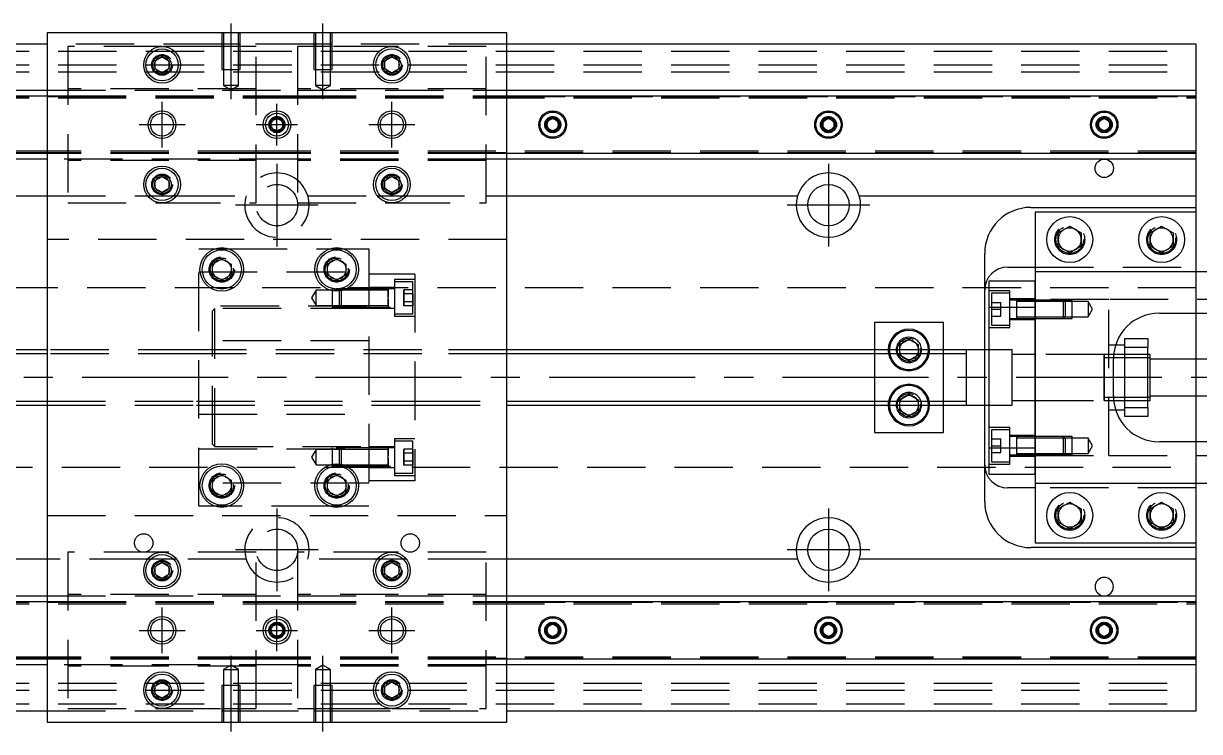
# Model space of a CAD drawing. Extents: x -10 to 607, y -284 to 77.
# Drawn here: x 144.9 to 400.7, y -77 to 77 of the extents above; entities that cross this region are included whole.
import ezdxf

# ---------------------------------------------------------------- set-up
doc = ezdxf.new("R2010")
doc.units = 0
doc.linetypes.add('CENTER', pattern=[50.8, 31.75, -6.35, 6.35, -6.35])
doc.linetypes.add('DASHED', pattern=[19.05, 12.7, -6.35])
doc.layers.get('0').update_dxf_attribs({"linetype": 'CONTINUOUS'})
doc.layers.add('CENTER', color=1, linetype='CENTER')

msp = doc.modelspace()

# ---------------------------------------------------------------- linework, layer by layer
at = {"color": 7, "linetype": 'CONTINUOUS'}
for p, q in [((250, 75), (150, 75)), ((150, 75), (150, -75)), ((250, -75), (250, 75)), ((150, 72.5), (0, 72.5)), ((400, 72.5), (250, 72.5)), ((400, 62.5), (400, 72.5)), ((173.5, 68.866026), (175, 69.73205)), ((175, 69.73205), (176.5, 68.866026)), ((223.5, 68.866026), (225, 69.73205)), ((225, 69.73205), (226.5, 68.866026)), ((173.5, 67.133974), (173.5, 68.866026)), ((175, 66.26795), (173.5, 67.133974)), ((176.5, 67.133974), (175, 66.26795)), ((176.5, 68.866026), (176.5, 67.133974)), ((223.5, 67.133974), (223.5, 68.866026)), ((225, 66.26795), (223.5, 67.133974)), ((226.5, 67.133974), (225, 66.26795)), ((226.5, 68.866026), (226.5, 67.133974)), ((0, 62.5), (150, 62.5)), ((250, 62.5), (400, 62.5)), ((400, 61.247728), (400, 62.5)), ((0, 61.247728), (150, 61.247728)), ((250, 61.247728), (400, 61.247728)), ((400, 48.752272), (400, 61.247728)), ((258.75, 55.721688), (260, 56.443376)), ((260, 56.443376), (261.25, 55.721688)), ((318.75, 55.721688), (320, 56.443376)), ((320, 56.443376), (321.25, 55.721688)), ((378.75, 55.721688), (380, 56.443376)), ((380, 56.443376), (381.25, 55.721688)), ((258.75, 54.278312), (258.75, 55.721688)), ((260, 53.556624), (258.75, 54.278312)), ((261.25, 54.278312), (260, 53.556624)), ((261.25, 55.721688), (261.25, 54.278312)), ((318.75, 54.278312), (318.75, 55.721688)), ((320, 53.556624), (318.75, 54.278312)), ((321.25, 54.278312), (320, 53.556624)), ((321.25, 55.721688), (321.25, 54.278312)), ((378.75, 54.278312), (378.75, 55.721688)), ((380, 53.556624), (378.75, 54.278312)), ((381.25, 54.278312), (380, 53.556624)), ((381.25, 55.721688), (381.25, 54.278312)), ((150, 48.752272), (0, 48.752272)), ((400, 48.752272), (250, 48.752272)), ((400, 47.5), (400, 48.752272)), ((150, 47.5), (0, 47.5)), ((400, 47.5), (250, 47.5)), ((400, 39.5), (400, 47.5)), ((173.5, 42.866026), (175, 43.73205)), ((175, 43.73205), (176.5, 42.866026)), ((223.5, 42.866026), (225, 43.73205)), ((225, 43.73205), (226.5, 42.866026)), ((173.5, 41.133974), (173.5, 42.866026)), ((175, 40.26795), (173.5, 41.133974)), ((176.5, 41.133974), (175, 40.26795)), ((176.5, 42.866026), (176.5, 41.133974)), ((223.5, 41.133974), (223.5, 42.866026)), ((225, 40.26795), (223.5, 41.133974)), ((226.5, 41.133974), (225, 40.26795)), ((226.5, 42.866026), (226.5, 41.133974)), ((86.708204, 39.5), (150, 39.5)), ((250, 39.5), (313.291796, 39.5)), ((326.708204, 39.5), (400, 39.5)), ((400, 37), (400, 39.5)), ((364, 37), (400, 37)), ((400, 36), (365, 36)), ((365, 36), (365, 23)), ((400, 36), (400, 37)), ((400, 23), (400, 36)), ((370, 31.443376), (372.5, 32.886752)), ((370, 28.556624), (370, 31.443376)), ((372.5, 32.886752), (375, 31.443376)), ((375, 31.443376), (375, 28.556624)), ((390, 31.443376), (392.5, 32.886752)), ((390, 28.556624), (390, 31.443376)), ((392.5, 32.886752), (395, 31.443376)), ((395, 31.443376), (395, 28.556624)), ((372.5, 27.113248), (370, 28.556624)), ((375, 28.556624), (372.5, 27.113248)), ((392.5, 27.113248), (390, 28.556624)), ((395, 28.556624), (392.5, 27.113248)), ((186, 24.6547), (188, 25.809402)), ((188, 25.809402), (190, 24.6547)), ((211, 24.6547), (213, 25.809402)), ((213, 25.809402), (215, 24.6547)), ((354, 6), (354, 27)), ((186, 22.3453), (186, 24.6547)), ((190, 24.6547), (190, 22.3453)), ((211, 22.3453), (211, 24.6547)), ((215, 24.6547), (215, 22.3453)), ((359, 24), (365, 24)), ((188, 21.190598), (186, 22.3453)), ((190, 22.3453), (188, 21.190598)), ((213, 21.190598), (211, 22.3453)), ((215, 22.3453), (213, 21.190598)), ((355, 15.32971), (355, 21)), ((355, 21), (365, 21)), ((365, 23), (365, 15.32971)), ((437, 23), (365, 23)), ((355, 15.32971), (365, 15.32971)), ((355, -15.32971), (355, 15.32971)), ((365, 15.32971), (365, -15.32971)), ((365, -15.32971), (365, 15.32971)), ((392, 14), (417, 14)), ((400, 4), (400, 14)), ((345, 12), (330, 12)), ((330, 12), (330, 6)), ((345, 6), (345, 12)), ((335.5, 7.1547), (337.5, 8.309402)), ((337.5, 8.309402), (339.5, 7.1547)), ((384.5, 8.5), (389.5, 8.5)), ((384.5, 6.5), (384.5, 8.5)), ((389.5, 8.5), (389.5, 6.5)), ((150, 6), (60.5, 6)), ((350, 6), (250, 6)), ((335.5, 6), (335.5, 7.1547)), ((339.5, 7.1547), (339.5, 6)), ((350, 6), (349.995, 6)), ((350, -6.000006), (350, 6.000006)), ((350, 5.125), (350, 6.000006)), ((350, -5.999164), (350, 6)), ((350.005, 6), (350, 6)), ((355, 6), (350, 6)), ((350, -5.125), (350, 5.125)), ((384.5, 7), (382.460608, 7)), ((389.5, 6.5), (384.5, 6.5)), ((384.5, -6.5), (384.5, 6.5)), ((389.5, -6.5), (389.5, 6.5)), ((382, -4), (382, 4)), ((384.5, 4.25), (382.003126, 4.25)), ((389.5, 4.25), (384.5, 4.25)), ((390, 5), (389.5, 5)), ((390, 4.25), (389.5, 4.25)), ((390, 0), (390, 5)), ((405, 4), (390, 4)), ((390, -5), (390, 0)), ((382.003126, -4.25), (384.5, -4.25)), ((384.5, -4.25), (389.5, -4.25)), ((389.5, -4.25), (390, -4.25)), ((389.5, -5), (390, -5)), ((390, -4), (405, -4)), ((400, -14), (400, -4)), ((60.5, -6), (150, -6)), ((250, -6), (350, -6)), ((330, -6), (330, -12)), ((335.5, -7.1547), (335.5, -6)), ((337.5, -8.309402), (335.5, -7.1547)), ((339.5, -7.1547), (337.5, -8.309402)), ((339.5, -6), (339.5, -7.1547)), ((345, -12), (345, -6)), ((349.995, -6), (350, -6)), ((350, -6.000006), (350, -5.125)), ((350, -6), (350, -5.999164)), ((350, -6), (350.005, -6)), ((350, -6), (355, -6)), ((354, -27), (354, -6)), ((382.460608, -7), (384.5, -7)), ((384.5, -6.5), (389.5, -6.5)), ((384.5, -8.5), (384.5, -6.5)), ((389.5, -6.5), (389.5, -8.5)), ((389.5, -8.5), (384.5, -8.5)), ((330, -12), (345, -12)), ((355, -15.32971), (365, -15.32971)), ((355, -21), (355, -15.32971)), ((365, -15.32971), (365, -23)), ((417, -14), (392, -14)), ((186, -22.3453), (188, -21.190598)), ((186, -24.6547), (186, -22.3453)), ((188, -21.190598), (190, -22.3453)), ((190, -22.3453), (190, -24.6547)), ((211, -22.3453), (213, -21.190598)), ((211, -24.6547), (211, -22.3453)), ((213, -21.190598), (215, -22.3453)), ((215, -22.3453), (215, -24.6547)), ((355, -21), (365, -21)), ((365, -23), (437, -23)), ((365, -23), (365, -36)), ((400, -36), (400, -23)), ((188, -25.809402), (186, -24.6547)), ((190, -24.6547), (188, -25.809402)), ((213, -25.809402), (211, -24.6547)), ((215, -24.6547), (213, -25.809402)), ((365, -24), (359, -24)), ((370, -28.556624), (372.5, -27.113248)), ((372.5, -27.113248), (375, -28.556624)), ((390, -28.556624), (392.5, -27.113248)), ((392.5, -27.113248), (395, -28.556624)), ((370, -31.443376), (370, -28.556624)), ((375, -28.556624), (375, -31.443376)), ((390, -31.443376), (390, -28.556624)), ((395, -28.556624), (395, -31.443376)), ((372.5, -32.886752), (370, -31.443376)), ((375, -31.443376), (372.5, -32.886752)), ((392.5, -32.886752), (390, -31.443376)), ((395, -31.443376), (392.5, -32.886752)), ((400, -37), (364, -37)), ((365, -36), (400, -36)), ((400, -37), (400, -36)), ((400, -39.5), (400, -37)), ((150, -39.5), (86.708204, -39.5)), ((173.5, -41.133974), (175, -40.26795)), ((175, -40.26795), (176.5, -41.133974)), ((223.5, -41.133974), (225, -40.26795)), ((225, -40.26795), (226.5, -41.133974)), ((313.291796, -39.5), (250, -39.5)), ((400, -39.5), (326.708204, -39.5)), ((400, -47.5), (400, -39.5)), ((173.5, -42.866026), (173.5, -41.133974)), ((175, -43.73205), (173.5, -42.866026)), ((176.5, -42.866026), (175, -43.73205)), ((176.5, -41.133974), (176.5, -42.866026)), ((223.5, -42.866026), (223.5, -41.133974)), ((225, -43.73205), (223.5, -42.866026)), ((226.5, -42.866026), (225, -43.73205)), ((226.5, -41.133974), (226.5, -42.866026)), ((0, -47.5), (150, -47.5)), ((250, -47.5), (400, -47.5)), ((400, -48.752272), (400, -47.5)), ((0, -48.752272), (150, -48.752272)), ((250, -48.752272), (400, -48.752272)), ((400, -61.247728), (400, -48.752272)), ((258.75, -54.278312), (260, -53.556624)), ((260, -53.556624), (261.25, -54.278312)), ((318.75, -54.278312), (320, -53.556624)), ((320, -53.556624), (321.25, -54.278312)), ((378.75, -54.278312), (380, -53.556624)), ((380, -53.556624), (381.25, -54.278312)), ((258.75, -55.721688), (258.75, -54.278312)), ((260, -56.443376), (258.75, -55.721688)), ((261.25, -55.721688), (260, -56.443376)), ((261.25, -54.278312), (261.25, -55.721688)), ((318.75, -55.721688), (318.75, -54.278312)), ((320, -56.443376), (318.75, -55.721688)), ((321.25, -55.721688), (320, -56.443376)), ((321.25, -54.278312), (321.25, -55.721688)), ((378.75, -55.721688), (378.75, -54.278312)), ((380, -56.443376), (378.75, -55.721688)), ((381.25, -55.721688), (380, -56.443376)), ((381.25, -54.278312), (381.25, -55.721688)), ((150, -61.247728), (0, -61.247728)), ((400, -61.247728), (250, -61.247728)), ((400, -62.5), (400, -61.247728)), ((150, -62.5), (0, -62.5)), ((400, -62.5), (250, -62.5)), ((400, -72.5), (400, -62.5)), ((173.5, -67.133974), (175, -66.26795)), ((175, -66.26795), (176.5, -67.133974)), ((223.5, -67.133974), (225, -66.26795)), ((225, -66.26795), (226.5, -67.133974)), ((173.5, -68.866026), (173.5, -67.133974)), ((175, -69.73205), (173.5, -68.866026)), ((176.5, -68.866026), (175, -69.73205)), ((176.5, -67.133974), (176.5, -68.866026)), ((223.5, -68.866026), (223.5, -67.133974)), ((225, -69.73205), (223.5, -68.866026)), ((226.5, -68.866026), (225, -69.73205)), ((226.5, -67.133974), (226.5, -68.866026)), ((0, -72.5), (150, -72.5)), ((250, -72.5), (400, -72.5)), ((150, -75), (250, -75))]:
    msp.add_line(p, q, dxfattribs=at)
at = {"color": 3, "linetype": 'DASHED'}
for p, q in [((188.000006, 75), (188.000006, 67)), ((188.35, 75), (188.35, 67)), ((191.65, 67), (191.65, 75)), ((191.999994, 67), (191.999994, 75)), ((208.000006, 75), (208.000006, 67)), ((208.35, 75), (208.35, 67)), ((211.65, 67), (211.65, 75)), ((211.999994, 67), (211.999994, 75)), ((188.000006, 72.5), (150, 72.5)), ((175, 72), (154.5, 72)), ((154.5, 72), (154.5, 38)), ((188.000006, 72), (175, 72)), ((191.999994, 72.5), (188.000006, 72.5)), ((191.999994, 72), (188.000006, 72)), ((208.000006, 72.5), (191.999994, 72.5)), ((195.5, 72), (191.999994, 72)), ((195.5, 38), (195.5, 72)), ((204.5, 72), (204.5, 38)), ((208.000006, 72), (204.5, 72)), ((211.999994, 72.5), (208.000006, 72.5)), ((211.999994, 72), (208.000006, 72)), ((250, 72.5), (211.999994, 72.5)), ((225, 72), (211.999994, 72)), ((245.5, 72), (225, 72)), ((245.5, 38), (245.5, 72)), ((0, 71), (400, 71)), ((0, 68), (400, 68)), ((176.973226, 68.326156), (177, 68)), ((188.000006, 67), (191.999994, 67)), ((188.35, 67), (188.35, 63.5)), ((191.65, 63.5), (191.65, 67)), ((208.000006, 67), (211.999994, 67)), ((208.35, 67), (208.35, 63.5)), ((211.65, 63.5), (211.65, 67)), ((226.973226, 68.326156), (227, 68)), ((0, 66.5), (400, 66.5)), ((150, 62.5), (204.5, 62.5)), ((195.5, 62.8), (154.5, 62.8)), ((191.65, 63.5), (188.35, 63.5)), ((188.35, 63.5), (190, 62.547372)), ((190, 62.547372), (191.65, 63.5)), ((245.5, 62.8), (204.5, 62.8)), ((204.5, 62.5), (245.5, 62.5)), ((211.65, 63.5), (208.35, 63.5)), ((208.35, 63.5), (210, 62.547372)), ((210, 62.547372), (211.65, 63.5)), ((245.5, 62.5), (250, 62.5)), ((0, 61.1147), (150, 61.1147)), ((0, 61.1), (154.5, 61.1)), ((0, 60.8), (154.5, 60.8)), ((150, 61.247728), (154.5, 61.247728)), ((150, 61.1147), (154.5, 61.1147)), ((154.5, 61.247728), (195.5, 61.247728)), ((154.5, 61.1147), (195.5, 61.1147)), ((154.5, 61.1), (195.5, 61.1)), ((154.5, 61.1), (195.5, 61.1)), ((154.5, 60.8), (195.5, 60.8)), ((154.5, 60.8), (195.5, 60.8)), ((195.5, 61.247728), (204.5, 61.247728)), ((195.5, 61.1147), (204.5, 61.1147)), ((195.5, 61.1), (204.5, 61.1)), ((195.5, 60.8), (204.5, 60.8)), ((204.5, 61.247728), (245.5, 61.247728)), ((204.5, 61.1147), (245.5, 61.1147)), ((204.5, 61.1), (245.5, 61.1)), ((204.5, 60.8), (245.5, 60.8)), ((245.5, 61.247728), (250, 61.247728)), ((245.5, 61.1147), (250, 61.1147)), ((245.5, 61.1), (400, 61.1)), ((245.5, 60.8), (400, 60.8)), ((250, 61.1147), (400, 61.1147)), ((261.477374, 55.25955), (261.5, 55)), ((318.5, 55), (318.52041, 55.24661)), ((381.477374, 55.25955), (381.5, 55)), ((154.5, 49.2), (0, 49.2)), ((154.5, 48.9), (0, 48.9)), ((150, 48.8853), (0, 48.8853)), ((154.5, 48.8853), (150, 48.8853)), ((154.5, 48.752272), (150, 48.752272)), ((195.5, 49.2), (154.5, 49.2)), ((195.5, 48.9), (154.5, 48.9)), ((195.5, 48.8853), (154.5, 48.8853)), ((195.5, 48.752272), (154.5, 48.752272)), ((204.5, 49.2), (195.5, 49.2)), ((204.5, 48.9), (195.5, 48.9)), ((204.5, 48.8853), (195.5, 48.8853)), ((204.5, 48.752272), (195.5, 48.752272)), ((245.5, 49.2), (204.5, 49.2)), ((245.5, 48.9), (204.5, 48.9)), ((245.5, 48.8853), (204.5, 48.8853)), ((245.5, 48.752272), (204.5, 48.752272)), ((400, 49.2), (245.5, 49.2)), ((400, 48.9), (245.5, 48.9)), ((250, 48.8853), (245.5, 48.8853)), ((250, 48.752272), (245.5, 48.752272)), ((400, 48.8853), (250, 48.8853)), ((204.5, 47.5), (150, 47.5)), ((195.5, 47.2), (154.5, 47.2)), ((245.5, 47.5), (204.5, 47.5)), ((245.5, 47.2), (204.5, 47.2)), ((250, 47.5), (245.5, 47.5)), ((173, 42), (173.030168, 42.346066)), ((226.973226, 42.326156), (227, 42)), ((150, 39.5), (171.877502, 39.5)), ((171.877502, 39.5), (172.55051, 39.5)), ((172.55051, 39.5), (177.44949, 39.5)), ((177.44949, 39.5), (178.122498, 39.5)), ((178.122498, 39.5), (193.291796, 39.5)), ((206.708204, 39.5), (221.877502, 39.5)), ((221.877502, 39.5), (222.55051, 39.5)), ((222.55051, 39.5), (227.44949, 39.5)), ((227.44949, 39.5), (228.122498, 39.5)), ((228.122498, 39.5), (245.5, 39.5)), ((245.5, 39.5), (250, 39.5)), ((154.5, 38), (175, 38)), ((175, 38), (195.5, 38)), ((204.5, 38), (225, 38)), ((225, 38), (245.5, 38)), ((250, 30), (150, 30)), ((369.5, 30), (369.520026, 30.346056)), ((395.477798, 30.364306), (395.5, 30)), ((183, 28), (186.47931, 28)), ((183, -28), (183, 28)), ((186.47931, 28), (189.52069, 28)), ((189.52069, 28), (211.47931, 28)), ((211.47931, 28), (214.52069, 28)), ((214.52069, 28), (220, 28)), ((220, 28), (220, -28)), ((190.483582, 23.786038), (190.5, 23.5)), ((215.483582, 23.786038), (215.5, 23.5)), ((365, 24), (400, 24)), ((183, 23), (220, 23)), ((230, 22.5), (220, 22.5)), ((225.6, 21.320508), (225.6, 13.320508)), ((230, 21.320508), (225.6, 21.320508)), ((229.6, 20.820508), (225.6, 20.820508)), ((229.6, 17.320508), (229.6, 20.820508)), ((229.6, 13.820508), (229.6, 20.820508)), ((230, 22.5), (230, -22.5)), ((365, 15.32971), (365, 21)), ((400, 14), (400, 23)), ((400, 19.5), (76.969694, 19.5)), ((208.5, 18.970508), (207.547372, 17.320508)), ((208.5, 15.670508), (208.5, 18.970508)), ((212, 18.970508), (208.5, 18.970508)), ((212, 19.320508), (212, 15.320512)), ((225.6, 19.320508), (212, 19.320508)), ((213.59998, 18.970508), (212, 18.970508)), ((213.95, 19.320508), (213.6, 18.970508)), ((213.6, 15.670508), (213.6, 18.970508)), ((220, 18.970508), (213.6, 18.970508)), ((213.95, 19.320508), (213.95, 15.320508)), ((225.6, 19.570508), (220, 19.570508)), ((224.2, 18.970508), (220.00002, 18.970508)), ((224.2, 19.317772), (224.2, 19.320512)), ((224.2, 19.317772), (224.2, 19.320512)), ((224.2, 17.558724), (224.2, 19.320512)), ((224.2, 17.546922), (224.2, 19.320512)), ((224.2, 19.320508), (224.2, 18.735832)), ((224.2, 19.316952), (224.2, 19.320508)), ((224.2, 19.320508), (224.2, 18.735832)), ((224.2, 17.558724), (224.2, 19.317772)), ((224.2, 17.546922), (224.2, 19.317772)), ((224.2, 18.735834), (224.2, 19.316952)), ((224.2, 18.602798), (224.2, 18.970508)), ((224.2, 18.602798), (224.2, 18.970508)), ((224.2, 15.905184), (224.2, 18.735834)), ((224.2, 18.735832), (224.2, 17.565218)), ((224.2, 16.038218), (224.2, 18.602798)), ((224.2, 17.453552), (224.2, 18.602798)), ((227.6, 18.186534), (227.6, 19.052558)), ((227.6, 19.052558), (227.6, 18.186534)), ((229.6, 19.052558), (227.6, 19.052558)), ((229.6, 18.186534), (227.6, 18.186534)), ((227.6, 16.454482), (227.6, 18.186534)), ((227.6, 18.186534), (227.6, 16.454482)), ((229.6, 16.454482), (229.6, 18.186534)), ((229.6, 18.186534), (229.6, 16.454482)), ((359.5, 18.849242), (355, 18.849242)), ((355.5, 18.349242), (355.5, 11.349242)), ((359.5, 18.349242), (355.5, 18.349242)), ((359.5, 10.849242), (359.5, 18.849242)), ((219.5, 15.5), (183, 15.5)), ((207.547372, 17.320508), (208.5, 15.670508)), ((208.5, 15.670508), (212, 15.670508)), ((212, 15.670508), (213.59998, 15.670508)), ((213.6, 15.670508), (214.430456, 15.670508)), ((213.6, 15.670508), (213.95, 15.320508)), ((214.430456, 15.670508), (220, 15.670508)), ((220.00002, 15.670508), (224.2, 15.670508)), ((224.2, 15.905446), (224.2, 17.460554)), ((224.2, 15.320502), (224.2, 17.460554)), ((224.2, 15.320502), (224.2, 17.180462)), ((224.2, 17.101092), (224.2, 15.90545)), ((224.2, 15.670508), (224.2, 16.038218)), ((224.2, 15.670508), (224.2, 16.038218)), ((224.2, 15.90545), (224.2, 15.320508)), ((224.2, 15.323244), (224.2, 15.905446)), ((224.2, 15.320508), (224.2, 15.905184)), ((229.6, 16.454482), (227.6, 16.454482)), ((227.6, 15.588458), (227.6, 16.454482)), ((227.6, 16.454482), (227.6, 15.588458)), ((229.6, 15.588458), (227.6, 15.588458)), ((229.6, 13.820508), (229.6, 17.320508)), ((229.6, 15.588458), (229.6, 16.454482)), ((229.6, 16.454482), (229.6, 15.588458)), ((355.5, 16.349242), (357.5, 16.349242)), ((357.5, 14.849242), (357.5, 16.349242)), ((365, 17.099242), (359.5, 17.099242)), ((360.9, 16.849242), (359.5, 16.849242)), ((360.9, 16.849242), (360.895, 16.849242)), ((360.9, 16.849248), (360.9, 12.849238)), ((360.9, 16.849248), (360.9, 12.849238)), ((360.9, 16.849242), (360.9, 16.63278)), ((360.905, 16.849242), (360.9, 16.849242)), ((365, 16.849242), (360.9, 16.849242)), ((360.9, 16.63278), (360.9, 13.065704)), ((365, 16.499242), (360.9, 16.499242)), ((381, 17), (365, 17)), ((371.15, 16.849242), (365, 16.849242)), ((371.15, 16.849238), (365, 16.849238)), ((371.5, 16.499242), (365, 16.499242)), ((371.15, 12.849242), (371.15, 16.849242)), ((371.5, 16.499242), (371.15, 16.849242)), ((373, 16.849238), (371.15, 16.849238)), ((371.5, 16.499242), (371.5, 13.199242)), ((373, 16.499242), (371.5, 16.499242)), ((373, 12.849248), (373, 16.849238)), ((376.5, 16.499242), (373, 16.499242)), ((376.5, 16.499242), (376.5, 13.199242)), ((377.452628, 14.849242), (376.5, 16.499242)), ((381, -17), (381, 17)), ((432, 17), (381, 17)), ((186.5, 15), (186, 14.5)), ((186, -14.5), (186, 14.5)), ((186.5, -15), (186.5, 15)), ((220, 15), (186.5, 15)), ((212, 15.320512), (225.6, 15.320512)), ((220, 15.070508), (225.6, 15.070508)), ((225.6, 13.820508), (229.6, 13.820508)), ((225.6, 13.320508), (230, 13.320508)), ((355.5, 14.849242), (357.5, 14.849242)), ((355.5, 13.349242), (357.5, 13.349242)), ((357.5, 13.349242), (357.5, 14.849242)), ((359.5, 12.849242), (360.9, 12.849242)), ((360.895, 12.849242), (360.9, 12.849242)), ((360.9, 13.199242), (365, 13.199242)), ((360.9, 13.065704), (360.9, 12.849242)), ((360.9, 12.849242), (360.905, 12.849242)), ((360.9, 12.849242), (365, 12.849242)), ((365, 13.199242), (371.5, 13.199242)), ((365, 12.849248), (371.15, 12.849248)), ((365, 12.849242), (371.15, 12.849242)), ((371.15, 12.849242), (371.5, 13.199242)), ((371.15, 12.849248), (373, 12.849248)), ((371.5, 13.199242), (373, 13.199242)), ((373, 13.199242), (376.5, 13.199242)), ((376.5, 13.199242), (377.452628, 14.849242)), ((355, 10.849242), (359.5, 10.849242)), ((355.5, 11.349242), (359.5, 11.349242)), ((359.5, 12.599242), (365, 12.599242)), ((220, 8), (183, 8)), ((182.5, 6), (150, 6)), ((182.5, 5.125), (150, 5.125)), ((231.5, 6), (182.5, 6)), ((231.5, 5.125), (182.5, 5.125)), ((250, 6), (231.5, 6)), ((250, 5.125), (231.5, 5.125)), ((330, 6), (330, 5.125)), ((330, 5.125), (330, -5.125)), ((335.5, 5.125), (335.5, 6)), ((335.5, 4.8453), (335.5, 5.125)), ((339.5, 6), (339.5, 5.125)), ((339.5, 5.125), (339.5, 4.8453)), ((339.983582, 6.286038), (340, 6)), ((345, 5.125), (345, 6)), ((345, -5.125), (345, 5.125)), ((354, -6), (354, 6)), ((360, 6), (355, 6)), ((360, 0), (360, 6)), ((382.460608, 7), (381, 7)), ((337.5, 3.690598), (335.5, 4.8453)), ((339.5, 4.8453), (337.5, 3.690598)), ((365, 5), (360, 5)), ((380.005, 5), (365, 5)), ((381, 5), (379.995, 5)), ((380, -5.000006), (380, 5.000006)), ((380, 4.25), (380, 5.000006)), ((380, 4.43509), (380, 5)), ((380, 5), (380, 4.435078)), ((380, 4.435078), (380, -4.435962)), ((380, 4.25), (380, -4.25)), ((381, 4.25), (380, 4.25)), ((382.050126, 5), (381, 5)), ((382.003126, 4.25), (381, 4.25)), ((384.5, 5), (382.050126, 5)), ((389.5, 5), (384.5, 5)), ((400, -4), (400, 4)), ((360, -6), (360, 0)), ((335.5, -4.8453), (337.5, -3.690598)), ((335.5, -5.125), (335.5, -4.8453)), ((337.5, -3.690598), (339.5, -4.8453)), ((339.5, -4.8453), (339.5, -5.125)), ((360, -5), (365, -5)), ((365, -5), (380.005, -5)), ((379.995, -5), (381, -5)), ((380, -5.000006), (380, -4.25)), ((380, -4.25), (381, -4.25)), ((380, -5), (380, -4.435962)), ((380, -4.435962), (380, -5)), ((381, -4.25), (382.003126, -4.25)), ((381, -5), (382.050126, -5)), ((382.050126, -5), (384.5, -5)), ((384.5, -5), (389.5, -5)), ((150, -5.125), (182.5, -5.125)), ((150, -6), (182.5, -6)), ((182.5, -5.125), (231.5, -5.125)), ((182.5, -6), (231.5, -6)), ((231.5, -5.125), (250, -5.125)), ((231.5, -6), (250, -6)), ((330, -5.125), (330, -6)), ((335.5, -6), (335.5, -5.125)), ((339.5, -5.125), (339.5, -6)), ((339.983582, -5.713962), (340, -6)), ((345, -6), (345, -5.125)), ((355, -6), (360, -6)), ((381, -7), (382.460608, -7)), ((183, -8), (220, -8)), ((359.5, -10.849242), (355, -10.849242)), ((355.5, -11.349242), (355.5, -18.349242)), ((359.5, -11.349242), (355.5, -11.349242)), ((359.5, -18.849242), (359.5, -10.849242)), ((365, -12.599242), (359.5, -12.599242)), ((186, -14.5), (186.5, -15)), ((186.5, -15), (220, -15)), ((212, -15.320508), (212, -19.320504)), ((225.6, -15.320508), (212, -15.320508)), ((213.95, -15.320508), (213.6, -15.670508)), ((213.95, -15.320508), (213.95, -19.320508)), ((225.6, -15.070508), (220, -15.070508)), ((224.2, -15.323244), (224.2, -15.320504)), ((224.2, -15.323244), (224.2, -15.320504)), ((224.2, -17.082292), (224.2, -15.320504)), ((224.2, -17.094094), (224.2, -15.320504)), ((224.2, -15.320508), (224.2, -15.905184)), ((224.2, -15.324064), (224.2, -15.320508)), ((224.2, -15.320508), (224.2, -15.905184)), ((224.2, -17.082292), (224.2, -15.323244)), ((224.2, -17.094094), (224.2, -15.323244)), ((224.2, -15.905182), (224.2, -15.324064)), ((225.6, -13.320508), (225.6, -21.320508)), ((230, -13.320508), (225.6, -13.320508)), ((225.6, -13.820508), (225.6, -20.820508)), ((225.6, -13.820508), (225.6, -17.320508)), ((229.6, -13.820508), (225.6, -13.820508)), ((225.6, -15.320508), (225.6, -17.320508)), ((225.6, -15.320508), (225.6, -19.320508)), ((229.6, -17.320508), (229.6, -13.820508)), ((229.6, -20.820508), (229.6, -13.820508)), ((355.5, -13.349242), (357.5, -13.349242)), ((355.5, -14.849242), (357.5, -14.849242)), ((357.5, -14.849242), (357.5, -13.349242)), ((357.5, -16.349242), (357.5, -14.849242)), ((360.9, -12.849242), (359.5, -12.849242)), ((360.9, -12.849242), (360.895, -12.849242)), ((360.9, -12.849238), (360.9, -16.849248)), ((360.9, -12.849238), (360.9, -16.849248)), ((360.9, -12.849242), (360.9, -13.065704)), ((360.905, -12.849242), (360.9, -12.849242)), ((365, -12.849242), (360.9, -12.849242)), ((360.9, -13.065704), (360.9, -16.63278)), ((365, -13.199242), (360.9, -13.199242)), ((371.15, -12.849242), (365, -12.849242)), ((371.15, -12.849248), (365, -12.849248)), ((371.5, -13.199242), (365, -13.199242)), ((365, -21), (365, -15.32971)), ((371.15, -16.849242), (371.15, -12.849242)), ((371.5, -13.199242), (371.15, -12.849242)), ((373, -12.849248), (371.15, -12.849248)), ((371.5, -13.199242), (371.5, -16.499242)), ((373, -13.199242), (371.5, -13.199242)), ((373, -16.849238), (373, -12.849248)), ((376.5, -13.199242), (373, -13.199242)), ((376.5, -13.199242), (376.5, -16.499242)), ((377.452628, -14.849242), (376.5, -13.199242)), ((376.5, -16.499242), (377.452628, -14.849242)), ((400, -23), (400, -14)), ((183, -15.5), (219.5, -15.5)), ((208.5, -15.670508), (207.547372, -17.320508)), ((207.547372, -17.320508), (208.5, -18.970508)), ((208.5, -18.970508), (208.5, -15.670508)), ((212, -15.670508), (208.5, -15.670508)), ((213.59998, -15.670508), (212, -15.670508)), ((213.6, -18.970508), (213.6, -15.670508)), ((220, -15.670508), (213.6, -15.670508)), ((224.2, -15.670508), (220.00002, -15.670508)), ((224.2, -16.038218), (224.2, -15.670508)), ((224.2, -16.038218), (224.2, -15.670508)), ((224.2, -18.735832), (224.2, -15.905182)), ((224.2, -15.905184), (224.2, -17.075798)), ((224.2, -18.602798), (224.2, -16.038218)), ((224.2, -17.187464), (224.2, -16.038218)), ((224.2, -18.73557), (224.2, -17.180462)), ((224.2, -19.320514), (224.2, -17.180462)), ((224.2, -19.320514), (224.2, -17.460554)), ((224.2, -17.539924), (224.2, -18.735566)), ((227.6, -16.454482), (227.6, -15.588458)), ((227.6, -15.588458), (227.6, -16.454482)), ((229.6, -15.588458), (227.6, -15.588458)), ((229.6, -16.454482), (227.6, -16.454482)), ((227.6, -18.186534), (227.6, -16.454482)), ((227.6, -16.454482), (227.6, -18.186534)), ((229.6, -16.454482), (229.6, -15.588458)), ((229.6, -15.588458), (229.6, -16.454482)), ((229.6, -18.186534), (229.6, -16.454482)), ((229.6, -16.454482), (229.6, -18.186534)), ((229.6, -20.820508), (229.6, -17.320508)), ((355.5, -16.349242), (357.5, -16.349242)), ((359.5, -16.849242), (360.9, -16.849242)), ((359.5, -17.099242), (365, -17.099242)), ((360.895, -16.849242), (360.9, -16.849242)), ((360.9, -16.499242), (365, -16.499242)), ((360.9, -16.63278), (360.9, -16.849242)), ((360.9, -16.849242), (360.905, -16.849242)), ((360.9, -16.849242), (365, -16.849242)), ((365, -16.499242), (371.5, -16.499242)), ((365, -16.849238), (371.15, -16.849238)), ((365, -16.849242), (371.15, -16.849242)), ((365, -17), (381, -17)), ((371.15, -16.849242), (371.5, -16.499242)), ((371.15, -16.849238), (373, -16.849238)), ((371.5, -16.499242), (373, -16.499242)), ((373, -16.499242), (376.5, -16.499242)), ((381, -17), (432, -17)), ((76.969694, -19.5), (400, -19.5)), ((208.5, -18.970508), (212, -18.970508)), ((212, -18.970508), (213.59998, -18.970508)), ((212, -19.320504), (225.6, -19.320504)), ((213.6, -18.970508), (214.430456, -18.970508)), ((213.6, -18.970508), (213.95, -19.320508)), ((214.430456, -18.970508), (220, -18.970508)), ((220, -19.570508), (225.6, -19.570508)), ((220.00002, -18.970508), (224.2, -18.970508)), ((224.2, -18.970508), (224.2, -18.602798)), ((224.2, -18.970508), (224.2, -18.602798)), ((224.2, -18.735566), (224.2, -19.320508)), ((224.2, -19.317772), (224.2, -18.73557)), ((224.2, -19.320508), (224.2, -18.735832)), ((229.6, -18.186534), (227.6, -18.186534)), ((227.6, -19.052558), (227.6, -18.186534)), ((227.6, -18.186534), (227.6, -19.052558)), ((229.6, -19.052558), (227.6, -19.052558)), ((229.6, -19.052558), (229.6, -18.186534)), ((229.6, -18.186534), (229.6, -19.052558)), ((355, -18.849242), (359.5, -18.849242)), ((355.5, -18.349242), (359.5, -18.349242)), ((220, -23), (183, -23)), ((230, -22.5), (220, -22.5)), ((225.6, -20.820508), (229.6, -20.820508)), ((225.6, -21.320508), (230, -21.320508)), ((190.483582, -23.213962), (190.5, -23.5)), ((215.483582, -23.213962), (215.5, -23.5)), ((400, -24), (365, -24)), ((186.47931, -28), (183, -28)), ((189.52069, -28), (186.47931, -28)), ((211.47931, -28), (189.52069, -28)), ((214.52069, -28), (211.47931, -28)), ((220, -28), (214.52069, -28)), ((150, -30), (250, -30)), ((369.5, -30), (369.520026, -29.653944)), ((395.477798, -29.635694), (395.5, -30)), ((175, -38), (154.5, -38)), ((154.5, -38), (154.5, -72)), ((195.5, -38), (175, -38)), ((195.5, -72), (195.5, -38)), ((204.5, -38), (204.5, -72)), ((225, -38), (204.5, -38)), ((245.5, -38), (225, -38)), ((245.5, -72), (245.5, -38)), ((171.877502, -39.5), (150, -39.5)), ((172.55051, -39.5), (171.877502, -39.5)), ((177.44949, -39.5), (172.55051, -39.5)), ((178.122498, -39.5), (177.44949, -39.5)), ((193.291796, -39.5), (178.122498, -39.5)), ((221.877502, -39.5), (206.708204, -39.5)), ((222.55051, -39.5), (221.877502, -39.5)), ((227.44949, -39.5), (222.55051, -39.5)), ((228.122498, -39.5), (227.44949, -39.5)), ((245.5, -39.5), (228.122498, -39.5)), ((250, -39.5), (245.5, -39.5)), ((176.973226, -41.673844), (177, -42)), ((226.973226, -41.673844), (227, -42)), ((150, -47.5), (204.5, -47.5)), ((195.5, -47.2), (154.5, -47.2)), ((245.5, -47.2), (204.5, -47.2)), ((204.5, -47.5), (245.5, -47.5)), ((245.5, -47.5), (250, -47.5)), ((0, -48.8853), (150, -48.8853)), ((0, -48.9), (154.5, -48.9)), ((0, -49.2), (154.5, -49.2)), ((150, -48.752272), (154.5, -48.752272)), ((150, -48.8853), (154.5, -48.8853)), ((154.5, -48.752272), (195.5, -48.752272)), ((154.5, -48.8853), (195.5, -48.8853)), ((154.5, -48.9), (195.5, -48.9)), ((154.5, -49.2), (195.5, -49.2)), ((195.5, -48.752272), (204.5, -48.752272)), ((195.5, -48.8853), (204.5, -48.8853)), ((195.5, -48.9), (204.5, -48.9)), ((195.5, -49.2), (204.5, -49.2)), ((204.5, -48.752272), (245.5, -48.752272)), ((204.5, -48.8853), (245.5, -48.8853)), ((204.5, -48.9), (245.5, -48.9)), ((204.5, -49.2), (245.5, -49.2)), ((245.5, -48.752272), (250, -48.752272)), ((245.5, -48.8853), (250, -48.8853)), ((245.5, -48.9), (400, -48.9)), ((245.5, -49.2), (400, -49.2)), ((250, -48.8853), (400, -48.8853)), ((261.477374, -54.74045), (261.5, -55)), ((321.477374, -54.74045), (321.5, -55)), ((378.5, -55), (378.52041, -54.75339)), ((154.5, -60.8), (0, -60.8)), ((154.5, -61.1), (0, -61.1)), ((150, -61.1147), (0, -61.1147)), ((154.5, -61.1147), (150, -61.1147)), ((154.5, -61.247728), (150, -61.247728)), ((195.5, -60.8), (154.5, -60.8)), ((195.5, -60.8), (154.5, -60.8)), ((195.5, -61.1), (154.5, -61.1)), ((195.5, -61.1), (154.5, -61.1)), ((195.5, -61.1147), (154.5, -61.1147)), ((195.5, -61.247728), (154.5, -61.247728)), ((204.5, -60.8), (195.5, -60.8)), ((204.5, -61.1), (195.5, -61.1)), ((204.5, -61.1147), (195.5, -61.1147)), ((204.5, -61.247728), (195.5, -61.247728)), ((245.5, -60.8), (204.5, -60.8)), ((245.5, -61.1), (204.5, -61.1)), ((245.5, -61.1147), (204.5, -61.1147)), ((245.5, -61.247728), (204.5, -61.247728)), ((400, -60.8), (245.5, -60.8)), ((400, -61.1), (245.5, -61.1)), ((250, -61.1147), (245.5, -61.1147)), ((250, -61.247728), (245.5, -61.247728)), ((400, -61.1147), (250, -61.1147)), ((204.5, -62.5), (150, -62.5)), ((195.5, -62.8), (154.5, -62.8)), ((190, -62.547372), (188.35, -63.5)), ((188.35, -63.5), (190, -63.5)), ((188.35, -63.5), (188.35, -67)), ((191.65, -63.5), (190, -62.547372)), ((190, -63.5), (191.65, -63.5)), ((191.65, -67), (191.65, -63.5)), ((245.5, -62.5), (204.5, -62.5)), ((245.5, -62.8), (204.5, -62.8)), ((210, -62.547372), (208.35, -63.5)), ((208.35, -63.5), (210, -63.5)), ((208.35, -63.5), (208.35, -67)), ((211.65, -63.5), (210, -62.547372)), ((210, -63.5), (211.65, -63.5)), ((211.65, -67), (211.65, -63.5)), ((250, -62.5), (245.5, -62.5)), ((0, -66.5), (400, -66.5)), ((0, -68), (400, -68)), ((176.973226, -67.673844), (177, -68)), ((191.999994, -67), (188.000006, -67)), ((188.000006, -67), (188.000006, -75)), ((188.35, -67), (188.35, -75)), ((191.65, -75), (191.65, -67)), ((191.999994, -75), (191.999994, -67)), ((211.999994, -67), (208.000006, -67)), ((208.000006, -67), (208.000006, -75)), ((208.35, -67), (208.35, -75)), ((211.65, -75), (211.65, -67)), ((211.999994, -75), (211.999994, -67)), ((226.973226, -67.673844), (227, -68)), ((0, -71), (400, -71)), ((150, -72.5), (188.000006, -72.5)), ((154.5, -72), (175, -72)), ((175, -72), (188.000006, -72)), ((188.000006, -72), (191.999994, -72)), ((188.000006, -72.5), (191.999994, -72.5)), ((191.999994, -72), (195.5, -72)), ((191.999994, -72.5), (208.000006, -72.5)), ((204.5, -72), (208.000006, -72)), ((208.000006, -72), (211.999994, -72)), ((208.000006, -72.5), (211.999994, -72.5)), ((211.999994, -72), (225, -72)), ((211.999994, -72.5), (250, -72.5)), ((225, -72), (245.5, -72))]:
    msp.add_line(p, q, dxfattribs=at)
at = {"color": 3, "linetype": 'CONTINUOUS'}
for p, q in [((150, 5.125), (60.5, 5.125)), ((350, 5.125), (250, 5.125)), ((60.5, -5.125), (150, -5.125)), ((250, -5.125), (350, -5.125))]:
    msp.add_line(p, q, dxfattribs=at)
at = {"color": 7, "linetype": 'CONTINUOUS'}
for centre, radius in [((175, 68), 4), ((225, 68), 4), ((175, 68), 3.5), ((225, 68), 3.5), ((175, 55), 2.5), ((200, 55), 3), ((200, 55), 2.5), ((225, 55), 2.5), ((260, 55), 3), ((260, 55), 2.75), ((320, 55), 3), ((320, 55), 2.75), ((380, 55), 3), ((380, 55), 2.75), ((380, 45.5), 2), ((175, 42), 4), ((175, 42), 3.5), ((225, 42), 4), ((225, 42), 3.5), ((320, 37.5), 4.5), ((372.5, 30), 5), ((392.5, 30), 5), ((188, 23.5), 4.75), ((213, 23.5), 4.75), ((188, 23.5), 4.25), ((213, 23.5), 4.25), ((188, -23.5), 4.75), ((188, -23.5), 4.25), ((213, -23.5), 4.75), ((213, -23.5), 4.25), ((372.5, -30), 5), ((392.5, -30), 5), ((320, -37.5), 4.5), ((175, -42), 4), ((225, -42), 4), ((175, -42), 3.5), ((225, -42), 3.5), ((175, -55), 2.5), ((200, -55), 3), ((200, -55), 2.5), ((225, -55), 2.5), ((260, -55), 3), ((260, -55), 2.75), ((320, -55), 3), ((320, -55), 2.75), ((380, -55), 3), ((380, -55), 2.75), ((175, -68), 4), ((175, -68), 3.5), ((225, -68), 4), ((225, -68), 3.5)]:
    msp.add_circle(centre, radius, dxfattribs=at)
at = {"color": 3, "linetype": 'DASHED'}
for centre, radius in [((175, 68), 2.25), ((175, 68), 2), ((225, 68), 2.25), ((225, 68), 2), ((200, 55), 1.75), ((200, 55), 1.5), ((260, 55), 1.75), ((260, 55), 1.5), ((320, 55), 1.75), ((320, 55), 1.5), ((380, 55), 1.75), ((380, 55), 1.5), ((200, 55), 1.25), ((175, 42), 2.25), ((175, 42), 2), ((225, 42), 2.25), ((225, 42), 2), ((200, 37.5), 4.5), ((372.5, 30), 3.25), ((372.5, 30), 3), ((392.5, 30), 3.25), ((392.5, 30), 3), ((188, 23.5), 2.75), ((188, 23.5), 2.5), ((213, 23.5), 2.75), ((213, 23.5), 2.5), ((337.5, 6), 2.5), ((337.5, -6), 2.5), ((188, -23.5), 2.75), ((188, -23.5), 2.5), ((213, -23.5), 2.75), ((213, -23.5), 2.5), ((372.5, -30), 3.25), ((372.5, -30), 3), ((392.5, -30), 3.25), ((392.5, -30), 3), ((200, -37.5), 4.5), ((171, -36), 2), ((229, -36), 2), ((175, -42), 2.25), ((175, -42), 2), ((225, -42), 2.25), ((225, -42), 2), ((200, -55), 1.75), ((200, -55), 1.5), ((260, -55), 1.75), ((260, -55), 1.5), ((320, -55), 1.75), ((320, -55), 1.5), ((380, -55), 1.75), ((380, -55), 1.5), ((200, -55), 1.25), ((175, -68), 2.25), ((175, -68), 2), ((225, -68), 2.25), ((225, -68), 2)]:
    msp.add_circle(centre, radius, dxfattribs=at)
at = {"color": 3, "linetype": 'CONTINUOUS'}
for centre in [(175, 55), (225, 55), (175, -55), (225, -55)]:
    msp.add_circle(centre, 3, dxfattribs=at)
at = {"color": 7, "linetype": 'CONTINUOUS'}
for centre, radius, start, end in [((175, 68), 1.65, 95.380023, 144.619977), ((175, 68), 1.65, 84.619977, 95.380023), ((175, 68), 1.65, 35.380023, 84.619977), ((225, 68), 1.65, 95.380023, 144.619977), ((225, 68), 1.65, 84.619977, 95.380023), ((225, 68), 1.65, 35.380023, 84.619977), ((175, 68), 1.65, 155.380023, 180), ((175, 68), 1.65, 180, 204.619977), ((175, 68), 1.65, 144.619977, 155.380023), ((175, 68), 1.65, 204.619977, 215.380023), ((175, 68), 1.65, 215.380023, 264.619977), ((175, 68), 1.65, 275.380023, 324.619977), ((175, 68), 1.65, 24.619977, 35.380023), ((175, 68), 1.65, 324.619977, 335.380023), ((175, 68), 1.65, 335.380023, 24.619977), ((225, 68), 1.65, 155.380023, 180), ((225, 68), 1.65, 180, 204.619977), ((225, 68), 1.65, 144.619977, 155.380023), ((225, 68), 1.65, 204.619977, 215.380023), ((225, 68), 1.65, 215.380023, 264.619977), ((225, 68), 1.65, 275.380023, 324.619977), ((225, 68), 1.65, 24.619977, 35.380023), ((225, 68), 1.65, 324.619977, 335.380023), ((225, 68), 1.65, 335.380023, 24.619977), ((175, 68), 1.65, 264.619977, 275.380023), ((225, 68), 1.65, 264.619977, 275.380023), ((260, 55), 1.25, 120, 180), ((260, 55), 1.25, 180, 240), ((260, 55), 1.25, 60, 120), ((260, 55), 1.25, 240, 300), ((260, 55), 1.25, 0, 60), ((260, 55), 1.25, 300, 0), ((320, 55), 1.25, 120, 180), ((320, 55), 1.25, 180, 240), ((320, 55), 1.25, 60, 120), ((320, 55), 1.25, 240, 300), ((320, 55), 1.25, 0, 60), ((320, 55), 1.25, 300, 0), ((380, 55), 1.25, 120, 180), ((380, 55), 1.25, 180, 240), ((380, 55), 1.25, 60, 120), ((380, 55), 1.25, 240, 300), ((380, 55), 1.25, 0, 60), ((380, 55), 1.25, 300, 0), ((175, 42), 1.65, 95.380023, 144.619977), ((175, 42), 1.65, 84.619977, 95.380023), ((175, 42), 1.65, 35.380023, 84.619977), ((225, 42), 1.65, 95.380023, 144.619977), ((225, 42), 1.65, 84.619977, 95.380023), ((225, 42), 1.65, 35.380023, 84.619977), ((320, 37.5), 7, 16.60155, 163.39845), ((175, 42), 1.65, 155.380023, 180), ((175, 42), 1.65, 180, 204.619977), ((175, 42), 1.65, 144.619977, 155.380023), ((175, 42), 1.65, 204.619977, 215.380023), ((175, 42), 1.65, 215.380023, 264.619977), ((175, 42), 1.65, 275.380023, 324.619977), ((175, 42), 1.65, 24.619977, 35.380023), ((175, 42), 1.65, 324.619977, 335.380023), ((175, 42), 1.65, 335.380023, 24.619977), ((225, 42), 1.65, 155.380023, 180), ((225, 42), 1.65, 180, 204.619977), ((225, 42), 1.65, 144.619977, 155.380023), ((225, 42), 1.65, 204.619977, 215.380023), ((225, 42), 1.65, 215.380023, 264.619977), ((225, 42), 1.65, 275.380023, 324.619977), ((225, 42), 1.65, 24.619977, 35.380023), ((225, 42), 1.65, 324.619977, 335.380023), ((225, 42), 1.65, 335.380023, 24.619977), ((175, 42), 1.65, 264.619977, 275.380023), ((225, 42), 1.65, 264.619977, 275.380023), ((320, 37.5), 7, 163.39845, 16.60155), ((364, 27), 10, 90, 180), ((372.5, 30), 2.5, 120, 180), ((372.5, 30), 2.5, 60, 120), ((372.5, 30), 2.5, 0, 60), ((392.5, 30), 2.5, 120, 180), ((392.5, 30), 2.5, 60, 120), ((392.5, 30), 2.5, 0, 60), ((372.5, 30), 2.5, 180, 240), ((372.5, 30), 2.5, 300, 0), ((392.5, 30), 2.5, 180, 240), ((392.5, 30), 2.5, 300, 0), ((188, 23.5), 2.1, 77.75279, 102.24721), ((213, 23.5), 2.1, 77.75279, 102.24721), ((372.5, 30), 2.5, 240, 300), ((392.5, 30), 2.5, 240, 300), ((188, 23.5), 2.1, 162.24721, 180), ((188, 23.5), 2.1, 180, 197.75279), ((188, 23.5), 2.1, 137.75279, 162.24721), ((188, 23.5), 2.1, 102.24721, 137.75279), ((188, 23.5), 2.1, 42.24721, 77.75279), ((188, 23.5), 2.1, 17.75279, 42.24721), ((188, 23.5), 2.1, 342.24721, 17.75279), ((213, 23.5), 2.1, 162.24721, 180), ((213, 23.5), 2.1, 180, 197.75279), ((213, 23.5), 2.1, 137.75279, 162.24721), ((213, 23.5), 2.1, 102.24721, 137.75279), ((213, 23.5), 2.1, 42.24721, 77.75279), ((213, 23.5), 2.1, 17.75279, 42.24721), ((213, 23.5), 2.1, 342.24721, 17.75279), ((359, 19), 5, 90, 180), ((188, 23.5), 2.1, 197.75279, 222.24721), ((188, 23.5), 2.1, 222.24721, 257.75279), ((188, 23.5), 2.1, 257.75279, 282.24721), ((188, 23.5), 2.1, 282.24721, 317.75279), ((188, 23.5), 2.1, 317.75279, 342.24721), ((213, 23.5), 2.1, 197.75279, 222.24721), ((213, 23.5), 2.1, 222.24721, 257.75279), ((213, 23.5), 2.1, 257.75279, 282.24721), ((213, 23.5), 2.1, 282.24721, 317.75279), ((213, 23.5), 2.1, 317.75279, 342.24721), ((392, 4), 10, 90, 180), ((337.5, 6), 4.5, 0, 180), ((337.5, 6), 4.25, 0, 180), ((337.5, 6), 2.1, 102.24721, 137.75279), ((337.5, 6), 2.1, 77.75279, 102.24721), ((337.5, 6), 2.1, 42.24721, 77.75279), ((337.5, 6), 2.1, 162.24721, 180), ((337.5, 6), 2.1, 180, 197.75279), ((337.5, 6), 2.1, 137.75279, 162.24721), ((337.5, 6), 2.1, 197.75279, 204.624318), ((337.5, 6), 2.1, 204.624318, 222.24721), ((337.5, 6), 2.1, 17.75279, 42.24721), ((337.5, 6), 2.1, 317.75279, 335.375682), ((337.5, 6), 2.1, 335.375682, 342.24721), ((337.5, 6), 2.1, 0, 17.75279), ((337.5, 6), 2.1, 342.24721, 0), ((337.5, 6), 2.1, 222.24721, 257.75279), ((337.5, 6), 2.1, 257.75279, 282.24721), ((337.5, 6), 2.1, 282.24721, 317.75279), ((337.5, -6), 2.1, 137.75279, 155.375682), ((337.5, -6), 2.1, 102.24721, 137.75279), ((337.5, -6), 2.1, 77.75279, 102.24721), ((337.5, -6), 2.1, 42.24721, 77.75279), ((337.5, -6), 2.1, 24.624318, 42.24721), ((392, -4), 10, 180, 270), ((337.5, -6), 4.5, 180, 0), ((337.5, -6), 4.25, 180, 0), ((337.5, -6), 2.1, 162.24721, 180), ((337.5, -6), 2.1, 180, 197.75279), ((337.5, -6), 2.1, 155.375682, 162.24721), ((337.5, -6), 2.1, 197.75279, 222.24721), ((337.5, -6), 2.1, 222.24721, 257.75279), ((337.5, -6), 2.1, 282.24721, 317.75279), ((337.5, -6), 2.1, 317.75279, 342.24721), ((337.5, -6), 2.1, 17.75279, 24.624318), ((337.5, -6), 2.1, 0, 17.75279), ((337.5, -6), 2.1, 342.24721, 0), ((337.5, -6), 2.1, 257.75279, 282.24721), ((359, -19), 5, 180, 270), ((188, -23.5), 2.1, 162.24721, 180), ((188, -23.5), 2.1, 137.75279, 162.24721), ((188, -23.5), 2.1, 102.24721, 137.75279), ((188, -23.5), 2.1, 77.75279, 102.24721), ((188, -23.5), 2.1, 42.24721, 77.75279), ((188, -23.5), 2.1, 17.75279, 42.24721), ((188, -23.5), 2.1, 342.24721, 17.75279), ((213, -23.5), 2.1, 162.24721, 180), ((213, -23.5), 2.1, 137.75279, 162.24721), ((213, -23.5), 2.1, 102.24721, 137.75279), ((213, -23.5), 2.1, 77.75279, 102.24721), ((213, -23.5), 2.1, 42.24721, 77.75279), ((213, -23.5), 2.1, 17.75279, 42.24721), ((213, -23.5), 2.1, 342.24721, 17.75279), ((188, -23.5), 2.1, 180, 197.75279), ((188, -23.5), 2.1, 197.75279, 222.24721), ((188, -23.5), 2.1, 222.24721, 257.75279), ((188, -23.5), 2.1, 257.75279, 282.24721), ((188, -23.5), 2.1, 282.24721, 317.75279), ((188, -23.5), 2.1, 317.75279, 342.24721), ((213, -23.5), 2.1, 180, 197.75279), ((213, -23.5), 2.1, 197.75279, 222.24721), ((213, -23.5), 2.1, 222.24721, 257.75279), ((213, -23.5), 2.1, 257.75279, 282.24721), ((213, -23.5), 2.1, 282.24721, 317.75279), ((213, -23.5), 2.1, 317.75279, 342.24721), ((364, -27), 10, 180, 270), ((372.5, -30), 2.5, 120, 180), ((372.5, -30), 2.5, 60, 120), ((372.5, -30), 2.5, 0, 60), ((392.5, -30), 2.5, 120, 180), ((392.5, -30), 2.5, 60, 120), ((392.5, -30), 2.5, 0, 60), ((320, -37.5), 7, 343.39845, 196.60155), ((372.5, -30), 2.5, 180, 240), ((372.5, -30), 2.5, 300, 0), ((392.5, -30), 2.5, 180, 240), ((392.5, -30), 2.5, 300, 0), ((372.5, -30), 2.5, 240, 300), ((392.5, -30), 2.5, 240, 300), ((175, -42), 1.65, 95.380023, 144.619977), ((175, -42), 1.65, 84.619977, 95.380023), ((175, -42), 1.65, 35.380023, 84.619977), ((225, -42), 1.65, 95.380023, 144.619977), ((225, -42), 1.65, 84.619977, 95.380023), ((225, -42), 1.65, 35.380023, 84.619977), ((320, -37.5), 7, 196.60155, 343.39845), ((175, -42), 1.65, 155.380023, 180), ((175, -42), 1.65, 180, 204.619977), ((175, -42), 1.65, 144.619977, 155.380023), ((175, -42), 1.65, 204.619977, 215.380023), ((175, -42), 1.65, 215.380023, 264.619977), ((175, -42), 1.65, 275.380023, 324.619977), ((175, -42), 1.65, 24.619977, 35.380023), ((175, -42), 1.65, 324.619977, 335.380023), ((175, -42), 1.65, 335.380023, 24.619977), ((225, -42), 1.65, 155.380023, 180), ((225, -42), 1.65, 180, 204.619977), ((225, -42), 1.65, 144.619977, 155.380023), ((225, -42), 1.65, 204.619977, 215.380023), ((225, -42), 1.65, 215.380023, 264.619977), ((225, -42), 1.65, 275.380023, 324.619977), ((225, -42), 1.65, 24.619977, 35.380023), ((225, -42), 1.65, 324.619977, 335.380023), ((225, -42), 1.65, 335.380023, 24.619977), ((175, -42), 1.65, 264.619977, 275.380023), ((225, -42), 1.65, 264.619977, 275.380023), ((380, -45.5), 2, 90, 270), ((380, -45.5), 2, 270, 90), ((260, -55), 1.25, 120, 180), ((260, -55), 1.25, 180, 240), ((260, -55), 1.25, 60, 120), ((260, -55), 1.25, 240, 300), ((260, -55), 1.25, 0, 60), ((260, -55), 1.25, 300, 0), ((320, -55), 1.25, 120, 180), ((320, -55), 1.25, 180, 240), ((320, -55), 1.25, 60, 120), ((320, -55), 1.25, 240, 300), ((320, -55), 1.25, 0, 60), ((320, -55), 1.25, 300, 0), ((380, -55), 1.25, 120, 180), ((380, -55), 1.25, 180, 240), ((380, -55), 1.25, 60, 120), ((380, -55), 1.25, 240, 300), ((380, -55), 1.25, 0, 60), ((380, -55), 1.25, 300, 0), ((175, -68), 1.65, 95.380023, 144.619977), ((175, -68), 1.65, 84.619977, 95.380023), ((175, -68), 1.65, 35.380023, 84.619977), ((225, -68), 1.65, 95.380023, 144.619977), ((225, -68), 1.65, 84.619977, 95.380023), ((225, -68), 1.65, 35.380023, 84.619977), ((175, -68), 1.65, 155.380023, 180), ((175, -68), 1.65, 180, 204.619977), ((175, -68), 1.65, 144.619977, 155.380023), ((175, -68), 1.65, 204.619977, 215.380023), ((175, -68), 1.65, 215.380023, 264.619977), ((175, -68), 1.65, 275.380023, 324.619977), ((175, -68), 1.65, 24.619977, 35.380023), ((175, -68), 1.65, 324.619977, 335.380023), ((175, -68), 1.65, 335.380023, 24.619977), ((225, -68), 1.65, 155.380023, 180), ((225, -68), 1.65, 180, 204.619977), ((225, -68), 1.65, 144.619977, 155.380023), ((225, -68), 1.65, 204.619977, 215.380023), ((225, -68), 1.65, 215.380023, 264.619977), ((225, -68), 1.65, 275.380023, 324.619977), ((225, -68), 1.65, 24.619977, 35.380023), ((225, -68), 1.65, 324.619977, 335.380023), ((225, -68), 1.65, 335.380023, 24.619977), ((175, -68), 1.65, 264.619977, 275.380023), ((225, -68), 1.65, 264.619977, 275.380023)]:
    msp.add_arc(centre, radius, start, end, dxfattribs=at)
at = {"color": 3, "linetype": 'DASHED'}
for centre, radius, start, end in [((200, 37.5), 7, 16.60155, 163.39845), ((200, 37.5), 7, 163.39845, 16.60155), ((337.5, 6), 2.75, 0, 180), ((337.5, 6), 4.5, 180, 191.212271), ((337.5, 6), 4.5, 191.212271, 348.787729), ((337.5, 6), 4.25, 180, 191.881156), ((337.5, 6), 4.25, 191.881156, 348.118844), ((337.5, 6), 2.75, 180, 198.553005), ((337.5, 6), 2.75, 198.553005, 341.446995), ((337.5, 6), 2.75, 341.446995, 0), ((337.5, 6), 4.25, 348.118844, 0), ((337.5, 6), 4.5, 348.787729, 0), ((337.5, -6), 4.5, 11.212271, 168.787729), ((337.5, -6), 4.25, 11.881156, 168.118844), ((337.5, -6), 2.75, 18.553005, 161.446995), ((337.5, -6), 4.5, 168.787729, 180), ((337.5, -6), 4.25, 168.118844, 180), ((337.5, -6), 2.75, 161.446995, 180), ((337.5, -6), 2.75, 180, 0), ((337.5, -6), 2.75, 0, 18.553005), ((337.5, -6), 4.25, 0, 11.881156), ((337.5, -6), 4.5, 0, 11.212271), ((200, -37.5), 7, 343.39845, 196.60155), ((200, -37.5), 7, 196.60155, 343.39845)]:
    msp.add_arc(centre, radius, start, end, dxfattribs=at)
at = {"layer": 'CENTER', "color": 1, "linetype": 'CENTER'}
for p, q in [((190, 60.547372), (190, 77)), ((210, 60.547372), (210, 77)), ((175, 50), (175, 60)), ((200, 50.5), (200, 59.5)), ((225, 50), (225, 60)), ((170, 55), (180, 55)), ((195.5, 55), (204.5, 55)), ((220, 55), (230, 55)), ((200, 46.5), (200, 28.5)), ((320, 46.5), (320, 28.5)), ((209, 37.5), (191, 37.5)), ((329, 37.5), (311, 37.5)), ((443.361871, 0), (-10.32213, 0)), ((200, -28.5), (200, -46.5)), ((320, -28.5), (320, -46.5)), ((209, -37.5), (191, -37.5)), ((329, -37.5), (311, -37.5)), ((175, -60), (175, -50)), ((200, -59.5), (200, -50.5)), ((225, -60), (225, -50)), ((170, -55), (180, -55)), ((195.5, -55), (204.5, -55)), ((220, -55), (230, -55)), ((190, -77), (190, -60.547372)), ((210, -77), (210, -60.547372))]:
    msp.add_line(p, q, dxfattribs=at)

doc.saveas('drawing.dxf')
